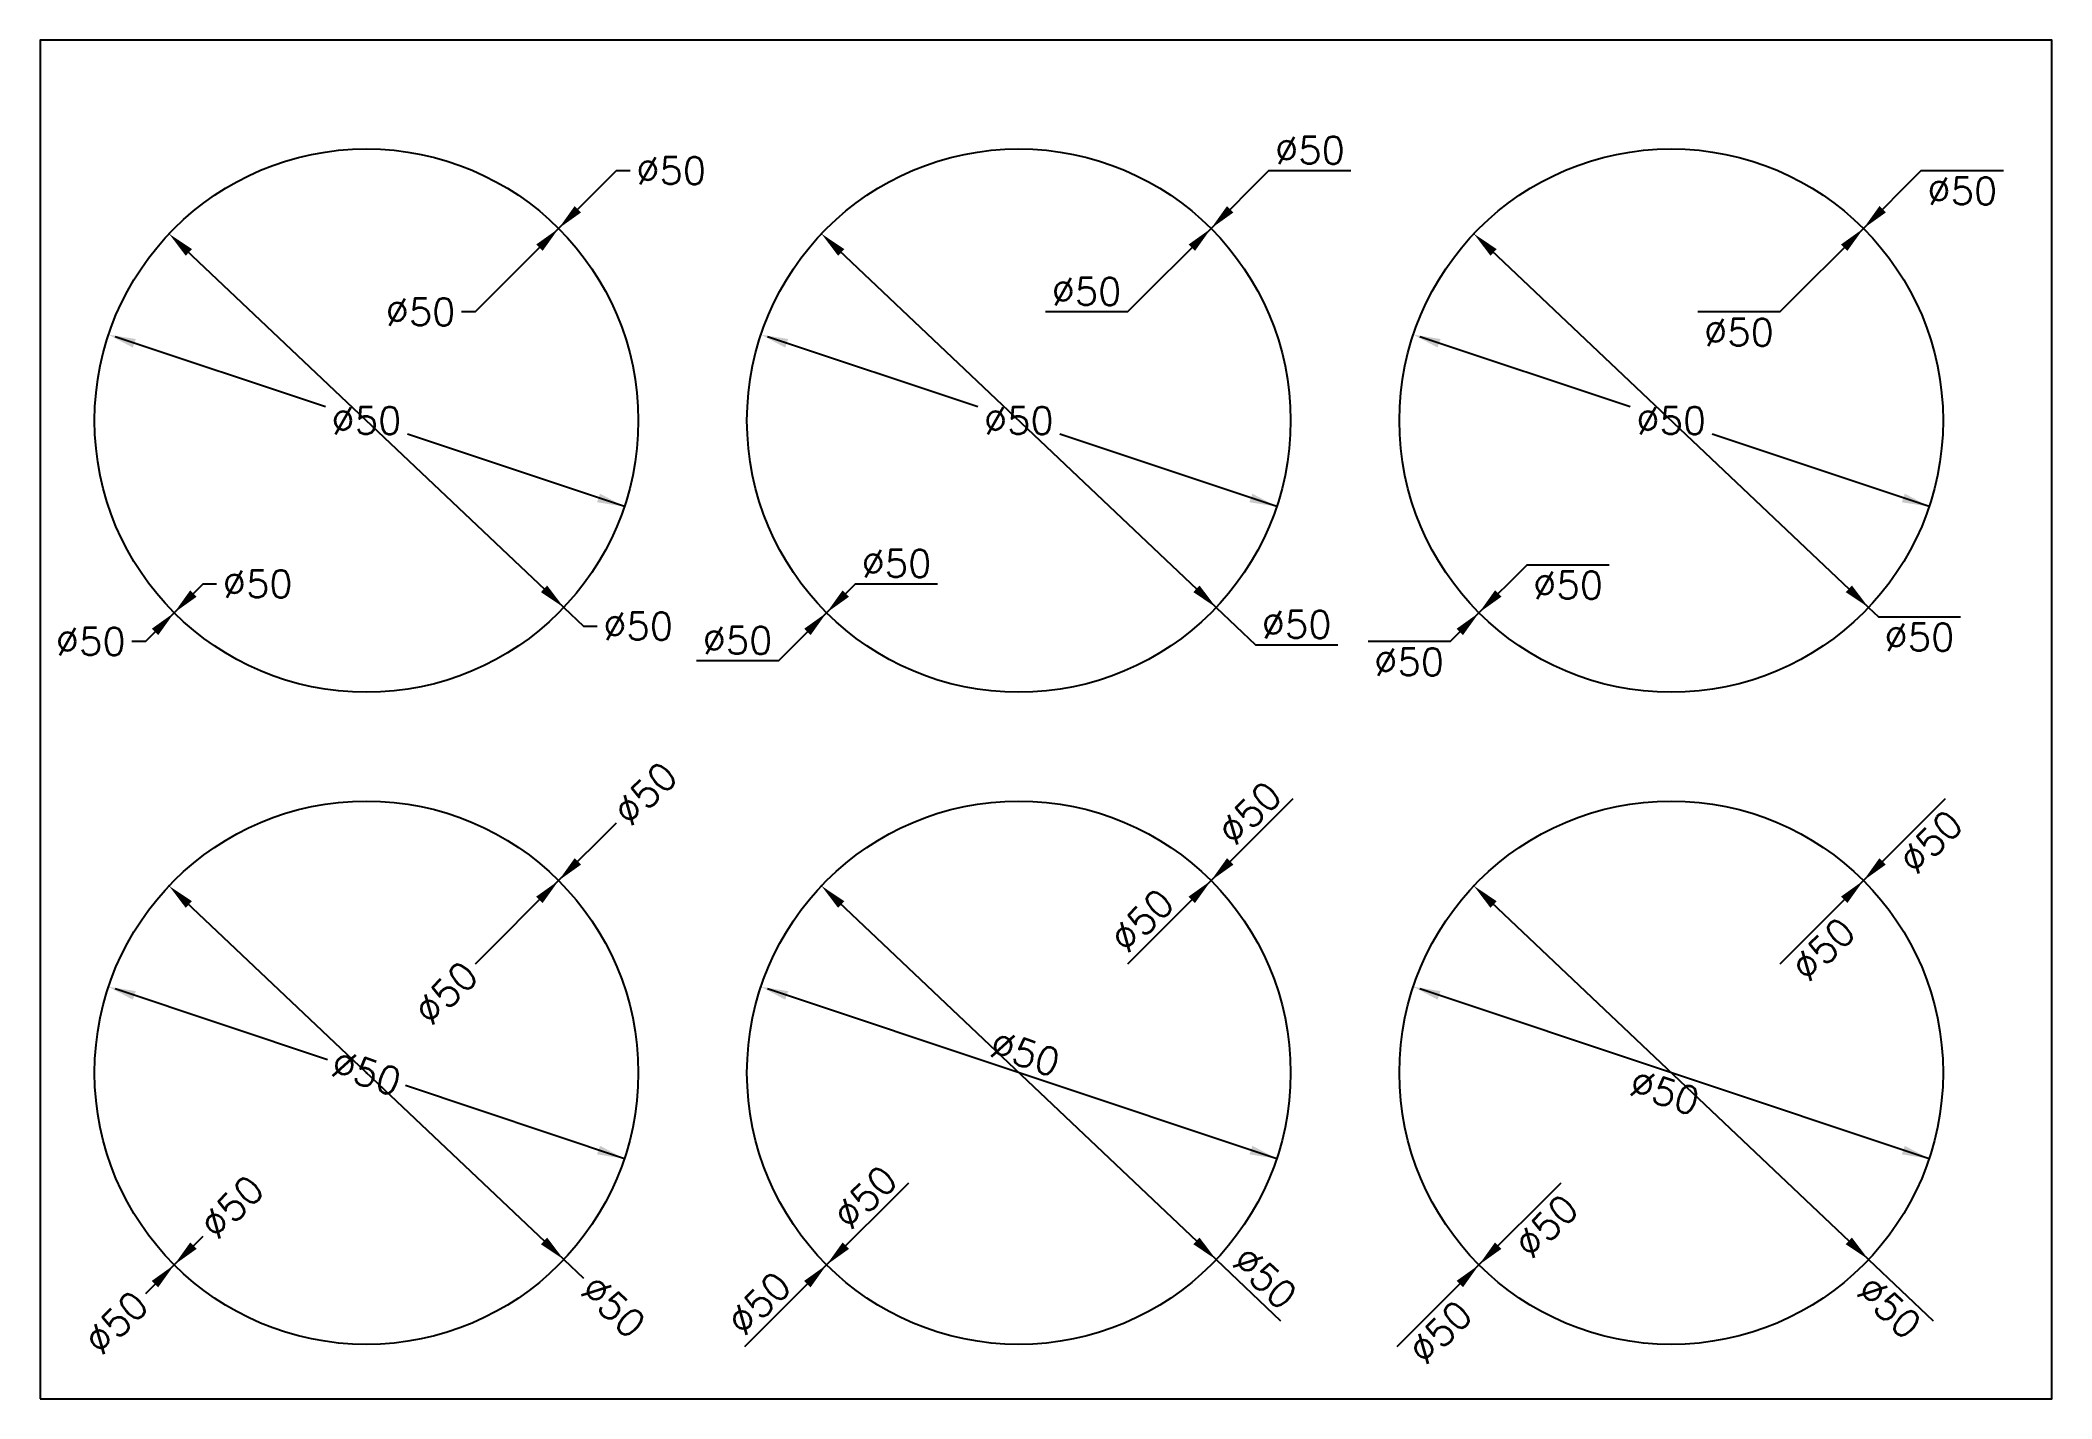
# Model space of a CAD drawing. Extents: x 0 to 185, y 0 to 125.
import ezdxf
from ezdxf.enums import TextEntityAlignment as Align

# ---------------------------------------------------------------- set-up
doc = ezdxf.new("R2010")
doc.units = 0
doc.layers.get('0').update_dxf_attribs({"linetype": 'CONTINUOUS'})
doc.styles.get("Standard").update_dxf_attribs({"font": 'SIMPLEX'})
doc.dimstyles.new('ABOVE', dxfattribs={"dimtxt": 2.5, "dimasz": 2.5, "dimexe": 1.25, "dimexo": 0.625, "dimtad": 1, "dimzin": 0, "dimcen": 2.5, "dimazin": 3, "dimtfac": 1, "dimtmove": 0, "dimatfit": 3})
doc.dimstyles.new('BELOW', dxfattribs={"dimtxt": 2.5, "dimasz": 2.5, "dimexe": 1.25, "dimexo": 0.625, "dimtad": 4, "dimzin": 0, "dimcen": 2.5, "dimazin": 3, "dimtfac": 1, "dimtmove": 0, "dimatfit": 3})
doc.dimstyles.new('BREAK', dxfattribs={"dimtxt": 2.5, "dimasz": 2.5, "dimexe": 1.25, "dimexo": 0.625, "dimtad": 0, "dimzin": 0, "dimcen": 2.5, "dimazin": 3, "dimtfac": 1, "dimtmove": 0, "dimatfit": 3})
doc.dimstyles.new('HORZ-ABOVE', dxfattribs={"dimtxt": 2.5, "dimasz": 2.5, "dimexe": 1.25, "dimexo": 0.625, "dimtad": 1, "dimtih": 1, "dimtoh": 1, "dimzin": 0, "dimcen": 2.5, "dimazin": 3, "dimtfac": 1, "dimtmove": 0, "dimatfit": 3})
doc.dimstyles.new('HORZ-BELOW', dxfattribs={"dimtxt": 2.5, "dimasz": 2.5, "dimexe": 1.25, "dimexo": 0.625, "dimtad": 4, "dimtih": 1, "dimtoh": 1, "dimzin": 0, "dimcen": 2.5, "dimazin": 3, "dimtfac": 1, "dimtmove": 0, "dimatfit": 3})
doc.dimstyles.new('HORZ-BREAK', dxfattribs={"dimtxt": 2.5, "dimasz": 2.5, "dimexe": 1.25, "dimexo": 0.625, "dimtad": 0, "dimtih": 1, "dimtoh": 1, "dimzin": 0, "dimcen": 2.5, "dimazin": 3, "dimtfac": 1, "dimtmove": 0, "dimatfit": 3})

# ---------------------------------------------------------------- blocks, each defined once
blk = doc.blocks.new('*D1')
blk.add_line((12.32233, 12.32233), (14.973981, 14.973981))
blk.add_solid([(14.384725, 13.79547), (13.79547, 14.384725), (12.32233, 12.32233)])
blk.add_text('%%c50', height=2.5, rotation=45).set_placement((17.643309, 17.643309), align=Align.MIDDLE_CENTER)
blk = doc.blocks.new('*D2')
blk.add_line((12.32233, 12.32233), (9.67068, 9.67068))
blk.add_solid([(10.259936, 10.849191), (10.849191, 10.259936), (12.32233, 12.32233)])
blk.add_text('%%c50', height=2.5, rotation=45).set_placement((7.001352, 7.001352), align=Align.MIDDLE_CENTER)
blk = doc.blocks.new('*D3')
blk.add_line((47.67767, 47.67767), (40, 40))
blk.add_solid([(45.615275, 46.20453), (46.20453, 45.615275), (47.67767, 47.67767)])
blk.add_text('%%c50', height=2.5, rotation=45).set_placement((37.330672, 37.330672), align=Align.MIDDLE_CENTER)
blk = doc.blocks.new('*D4')
blk.add_line((47.67767, 47.67767), (53, 53))
blk.add_solid([(49.740064, 49.150809), (49.150809, 49.740064), (47.67767, 47.67767)])
blk.add_text('%%c50', height=2.5, rotation=45).set_placement((55.669328, 55.669328), align=Align.MIDDLE_CENTER)
blk = doc.blocks.new('*D5')
for p, q in [((11.85, 47.19), (11.85, 47.19)), ((48.15, 12.81), (12.3, 46.76)), ((48.15, 12.81), (49.96, 11.09))]:
    blk.add_line(p, q)
blk.add_point((11.85, 47.19))
for points in [[(13.38, 45.17), (13.95, 45.78), (11.85, 47.19)], [(46.62, 14.83), (46.05, 14.22), (48.15, 12.81)]]:
    blk.add_solid(points)
blk.add_text('%%c50', height=2.5, rotation=-43.4518).set_placement((52.7, 8.49), align=Align.MIDDLE_CENTER)
blk = doc.blocks.new('*D6')
for p, q in [((6.28, 37.91), (6.28, 37.91)), ((26.42, 31.19), (6.88, 37.71)), ((53.72, 22.09), (33.58, 28.81)), ((53.72, 22.09), (53.72, 22.09))]:
    blk.add_line(p, q)
blk.add_point((6.28, 37.91))
for points in [[(8.52, 36.72), (8.79, 37.51), (6.28, 37.91)], [(51.48, 23.28), (51.21, 22.49), (53.72, 22.09)]]:
    blk.add_solid(points)
blk.add_text('%%c50', height=2.5, rotation=-18.4349).set_placement((30, 30), align=Align.MIDDLE_CENTER)
blk = doc.blocks.new('*D7')
blk.add_line((72.32233, 12.32233), (79.870695, 19.870695))
blk.add_solid([(74.384725, 13.79547), (73.79547, 14.384725), (72.32233, 12.32233)])
blk.add_text('%%c50', height=2.5, rotation=45).set_placement((75.875542, 18.527193), align=Align.MIDDLE_CENTER)
blk = doc.blocks.new('*D8')
blk.add_line((72.32233, 12.32233), (64.773965, 4.773965))
blk.add_solid([(70.259936, 10.849191), (70.849191, 10.259936), (72.32233, 12.32233)])
blk.add_text('%%c50', height=2.5, rotation=45).set_placement((66.117468, 8.769119), align=Align.MIDDLE_CENTER)
blk = doc.blocks.new('*D9')
blk.add_line((107.67767, 47.67767), (100, 40))
blk.add_solid([(105.615275, 46.20453), (106.20453, 45.615275), (107.67767, 47.67767)])
blk.add_text('%%c50', height=2.5, rotation=45).set_placement((101.343503, 43.995153), align=Align.MIDDLE_CENTER)
blk = doc.blocks.new('*D10')
blk.add_line((107.67767, 47.67767), (115.226035, 55.226035))
blk.add_solid([(109.740064, 49.150809), (109.150809, 49.740064), (107.67767, 47.67767)])
blk.add_text('%%c50', height=2.5, rotation=45).set_placement((111.230881, 53.882532), align=Align.MIDDLE_CENTER)
blk = doc.blocks.new('*D11')
for p, q in [((71.85, 47.19), (71.85, 47.19)), ((108.15, 12.81), (72.3, 46.76)), ((108.15, 12.81), (114.08, 7.18))]:
    blk.add_line(p, q)
blk.add_point((71.85, 47.19))
for points in [[(73.38, 45.17), (73.95, 45.78), (71.85, 47.19)], [(106.62, 14.83), (106.05, 14.22), (108.15, 12.81)]]:
    blk.add_solid(points)
blk.add_text('%%c50', height=2.5, rotation=-43.4518).set_placement((112.63, 11.14), align=Align.MIDDLE_CENTER)
blk = doc.blocks.new('*D12')
for p, q in [((66.28, 37.91), (66.28, 37.91)), ((113.72, 22.09), (66.88, 37.71)), ((113.72, 22.09), (113.72, 22.09))]:
    blk.add_line(p, q)
blk.add_point((66.28, 37.91))
for points in [[(68.52, 36.72), (68.79, 37.51), (66.28, 37.91)], [(111.48, 23.28), (111.21, 22.49), (113.72, 22.09)]]:
    blk.add_solid(points)
blk.add_text('%%c50', height=2.5, rotation=-18.4349).set_placement((90.59, 31.78), align=Align.MIDDLE_CENTER)
blk = doc.blocks.new('*D13')
blk.add_line((132.32233, 12.32233), (139.870695, 19.870695))
blk.add_solid([(134.384725, 13.79547), (133.79547, 14.384725), (132.32233, 12.32233)])
blk.add_text('%%c50', height=2.5, rotation=45).set_placement((138.527193, 15.875542), align=Align.MIDDLE_CENTER)
blk = doc.blocks.new('*D14')
blk.add_line((132.32233, 12.32233), (124.773965, 4.773965))
blk.add_solid([(130.259936, 10.849191), (130.849191, 10.259936), (132.32233, 12.32233)])
blk.add_text('%%c50', height=2.5, rotation=45).set_placement((128.769119, 6.117468), align=Align.MIDDLE_CENTER)
blk = doc.blocks.new('*D15')
blk.add_line((167.67767, 47.67767), (160, 40))
blk.add_solid([(165.615275, 46.20453), (166.20453, 45.615275), (167.67767, 47.67767)])
blk.add_text('%%c50', height=2.5, rotation=45).set_placement((163.995153, 41.343503), align=Align.MIDDLE_CENTER)
blk = doc.blocks.new('*D16')
blk.add_line((167.67767, 47.67767), (175.226035, 55.226035))
blk.add_solid([(169.740064, 49.150809), (169.150809, 49.740064), (167.67767, 47.67767)])
blk.add_text('%%c50', height=2.5, rotation=45).set_placement((173.882532, 51.230881), align=Align.MIDDLE_CENTER)
blk = doc.blocks.new('*D17')
for p, q in [((131.85, 47.19), (131.85, 47.19)), ((168.15, 12.81), (132.3, 46.76)), ((168.15, 12.81), (174.08, 7.18))]:
    blk.add_line(p, q)
blk.add_point((131.85, 47.19))
for points in [[(133.38, 45.17), (133.95, 45.78), (131.85, 47.19)], [(166.62, 14.83), (166.05, 14.22), (168.15, 12.81)]]:
    blk.add_solid(points)
blk.add_text('%%c50', height=2.5, rotation=-43.4518).set_placement((170.05, 8.42), align=Align.MIDDLE_CENTER)
blk = doc.blocks.new('*D18')
for p, q in [((126.28, 37.91), (126.28, 37.91)), ((173.72, 22.09), (126.88, 37.71)), ((173.72, 22.09), (173.72, 22.09))]:
    blk.add_line(p, q)
blk.add_point((126.28, 37.91))
for points in [[(128.52, 36.72), (128.79, 37.51), (126.28, 37.91)], [(171.48, 23.28), (171.21, 22.49), (173.72, 22.09)]]:
    blk.add_solid(points)
blk.add_text('%%c50', height=2.5, rotation=-18.4349).set_placement((149.41, 28.22), align=Align.MIDDLE_CENTER)
blk = doc.blocks.new('*D19')
blk.add_lwpolyline([(12.32233, 72.32233), (14.973981, 74.973981), (16.223981, 74.973981)])
blk.add_solid([(14.384725, 73.79547), (13.79547, 74.384725), (12.32233, 72.32233)])
blk.add_text('%%c50', height=2.5).set_placement((19.998981, 74.973981), align=Align.MIDDLE_CENTER)
blk = doc.blocks.new('*D20')
blk.add_lwpolyline([(12.32233, 72.32233), (9.67068, 69.67068), (8.42068, 69.67068)])
blk.add_solid([(10.259936, 70.849191), (10.849191, 70.259936), (12.32233, 72.32233)])
blk.add_text('%%c50', height=2.5).set_placement((4.64568, 69.67068), align=Align.MIDDLE_CENTER)
blk = doc.blocks.new('*D21')
blk.add_lwpolyline([(47.67767, 107.67767), (40, 100), (38.75, 100)])
blk.add_solid([(45.615275, 106.20453), (46.20453, 105.615275), (47.67767, 107.67767)])
blk.add_text('%%c50', height=2.5).set_placement((34.975, 100), align=Align.MIDDLE_CENTER)
blk = doc.blocks.new('*D22')
blk.add_lwpolyline([(47.67767, 107.67767), (53, 113), (54.25, 113)])
blk.add_solid([(49.740064, 109.150809), (49.150809, 109.740064), (47.67767, 107.67767)])
blk.add_text('%%c50', height=2.5).set_placement((58.025, 113), align=Align.MIDDLE_CENTER)
blk = doc.blocks.new('*D23')
for p, q in [((11.85, 107.19), (11.85, 107.19)), ((48.15, 72.81), (12.3, 106.76))]:
    blk.add_line(p, q)
blk.add_lwpolyline([(48.15, 72.81), (49.96, 71.09), (51.21, 71.09)])
blk.add_point((11.85, 107.19))
for points in [[(13.38, 105.17), (13.95, 105.78), (11.85, 107.19)], [(46.62, 74.83), (46.05, 74.22), (48.15, 72.81)]]:
    blk.add_solid(points)
blk.add_text('%%c50', height=2.5).set_placement((54.99, 71.09), align=Align.MIDDLE_CENTER)
blk = doc.blocks.new('*D24')
for p, q in [((6.28, 97.91), (6.28, 97.91)), ((26.23, 91.26), (6.88, 97.71)), ((53.72, 82.09), (33.77, 88.74)), ((53.72, 82.09), (53.72, 82.09))]:
    blk.add_line(p, q)
blk.add_point((6.28, 97.91))
for points in [[(8.52, 96.72), (8.79, 97.51), (6.28, 97.91)], [(51.48, 83.28), (51.21, 82.49), (53.72, 82.09)]]:
    blk.add_solid(points)
blk.add_text('%%c50', height=2.5).set_placement((30, 90), align=Align.MIDDLE_CENTER)
blk = doc.blocks.new('*D25')
blk.add_lwpolyline([(72.32233, 72.32233), (74.973981, 74.973981), (82.523981, 74.973981)])
blk.add_solid([(74.384725, 73.79547), (73.79547, 74.384725), (72.32233, 72.32233)])
blk.add_text('%%c50', height=2.5).set_placement((78.748981, 76.848981), align=Align.MIDDLE_CENTER)
blk = doc.blocks.new('*D26')
blk.add_lwpolyline([(72.32233, 72.32233), (67.902913, 67.902913), (60.352913, 67.902913)])
blk.add_solid([(70.259936, 70.849191), (70.849191, 70.259936), (72.32233, 72.32233)])
blk.add_text('%%c50', height=2.5).set_placement((64.127913, 69.777913), align=Align.MIDDLE_CENTER)
blk = doc.blocks.new('*D27')
blk.add_lwpolyline([(107.67767, 107.67767), (100, 100), (92.45, 100)])
blk.add_solid([(105.615275, 106.20453), (106.20453, 105.615275), (107.67767, 107.67767)])
blk.add_text('%%c50', height=2.5).set_placement((96.225, 101.875), align=Align.MIDDLE_CENTER)
blk = doc.blocks.new('*D28')
blk.add_lwpolyline([(107.67767, 107.67767), (113, 113), (120.55, 113)])
blk.add_solid([(109.740064, 109.150809), (109.150809, 109.740064), (107.67767, 107.67767)])
blk.add_text('%%c50', height=2.5).set_placement((116.775, 114.875), align=Align.MIDDLE_CENTER)
blk = doc.blocks.new('*D29')
for p, q in [((71.85, 107.19), (71.85, 107.19)), ((108.15, 72.81), (72.3, 106.76))]:
    blk.add_line(p, q)
blk.add_lwpolyline([(108.15, 72.81), (111.78, 69.37), (119.33, 69.37)])
blk.add_point((71.85, 107.19))
for points in [[(73.38, 105.17), (73.95, 105.78), (71.85, 107.19)], [(106.62, 74.83), (106.05, 74.22), (108.15, 72.81)]]:
    blk.add_solid(points)
blk.add_text('%%c50', height=2.5).set_placement((115.55, 71.24), align=Align.MIDDLE_CENTER)
blk = doc.blocks.new('*D30')
for p, q in [((66.28, 97.91), (66.28, 97.91)), ((86.22, 91.26), (66.88, 97.71)), ((113.72, 82.09), (93.78, 88.74)), ((113.72, 82.09), (113.72, 82.09))]:
    blk.add_line(p, q)
blk.add_point((66.28, 97.91))
for points in [[(68.52, 96.72), (68.79, 97.51), (66.28, 97.91)], [(111.48, 83.28), (111.21, 82.49), (113.72, 82.09)]]:
    blk.add_solid(points)
blk.add_text('%%c50', height=2.5).set_placement((90, 90), align=Align.MIDDLE_CENTER)
blk = doc.blocks.new('*D31')
blk.add_lwpolyline([(132.32233, 72.32233), (136.741748, 76.741748), (144.291748, 76.741748)])
blk.add_solid([(134.384725, 73.79547), (133.79547, 74.384725), (132.32233, 72.32233)])
blk.add_text('%%c50', height=2.5).set_placement((140.516748, 74.866748), align=Align.MIDDLE_CENTER)
blk = doc.blocks.new('*D32')
blk.add_lwpolyline([(132.32233, 72.32233), (129.67068, 69.67068), (122.12068, 69.67068)])
blk.add_solid([(130.259936, 70.849191), (130.849191, 70.259936), (132.32233, 72.32233)])
blk.add_text('%%c50', height=2.5).set_placement((125.89568, 67.79568), align=Align.MIDDLE_CENTER)
blk = doc.blocks.new('*D33')
blk.add_lwpolyline([(167.67767, 107.67767), (160, 100), (152.45, 100)])
blk.add_solid([(165.615275, 106.20453), (166.20453, 105.615275), (167.67767, 107.67767)])
blk.add_text('%%c50', height=2.5).set_placement((156.225, 98.125), align=Align.MIDDLE_CENTER)
blk = doc.blocks.new('*D34')
blk.add_lwpolyline([(167.67767, 107.67767), (173, 113), (180.55, 113)])
blk.add_solid([(169.740064, 109.150809), (169.150809, 109.740064), (167.67767, 107.67767)])
blk.add_text('%%c50', height=2.5).set_placement((176.775, 111.125), align=Align.MIDDLE_CENTER)
blk = doc.blocks.new('*D35')
for p, q in [((131.85, 107.19), (131.85, 107.19)), ((168.15, 72.81), (132.3, 106.76))]:
    blk.add_line(p, q)
blk.add_lwpolyline([(168.15, 72.81), (169.06, 71.95), (176.61, 71.95)])
blk.add_point((131.85, 107.19))
for points in [[(133.38, 105.17), (133.95, 105.78), (131.85, 107.19)], [(166.62, 74.83), (166.05, 74.22), (168.15, 72.81)]]:
    blk.add_solid(points)
blk.add_text('%%c50', height=2.5).set_placement((172.83, 70.07), align=Align.MIDDLE_CENTER)
blk = doc.blocks.new('*D36')
for p, q in [((126.28, 97.91), (126.28, 97.91)), ((146.22, 91.26), (126.88, 97.71)), ((173.72, 82.09), (153.78, 88.74)), ((173.72, 82.09), (173.72, 82.09))]:
    blk.add_line(p, q)
blk.add_point((126.28, 97.91))
for points in [[(128.52, 96.72), (128.79, 97.51), (126.28, 97.91)], [(171.48, 83.28), (171.21, 82.49), (173.72, 82.09)]]:
    blk.add_solid(points)
blk.add_text('%%c50', height=2.5).set_placement((150, 90), align=Align.MIDDLE_CENTER)

msp = doc.modelspace()

# ---------------------------------------------------------------- linework, layer by layer
msp.add_lwpolyline([(0, 0), (185, 0), (185, 125), (0, 125)], close=True)
for centre in [(30, 90), (90, 90), (150, 90), (30, 30), (90, 30), (150, 30)]:
    msp.add_circle(centre, 25)
msp.add_point((30, 30))

# ---------------------------------------------------------------- dimensions: what is measured, and where the dimension line sits
for p1, p2, dimstyle, picture, middle in [((72.322, 72.322), (107.678, 107.678), 'HORZ-ABOVE', '*D28', (116.775, 114.875)), ((12.322, 72.322), (47.678, 107.678), 'HORZ-BREAK', '*D22', (58.025, 113)), ((132.322, 72.322), (167.678, 107.678), 'HORZ-BELOW', '*D34', (176.775, 111.125)), ((47.678, 107.678), (12.322, 72.322), 'HORZ-BREAK', '*D20', (4.646, 69.671)), ((47.678, 107.678), (12.322, 72.322), 'HORZ-BREAK', '*D19', (19.999, 74.974)), ((12.322, 72.322), (47.678, 107.678), 'HORZ-BREAK', '*D21', (34.975, 100)), ((107.678, 107.678), (72.322, 72.322), 'HORZ-ABOVE', '*D26', (64.128, 69.778)), ((107.678, 107.678), (72.322, 72.322), 'HORZ-ABOVE', '*D25', (78.749, 76.849)), ((72.322, 72.322), (107.678, 107.678), 'HORZ-ABOVE', '*D27', (96.225, 101.875)), ((167.678, 107.678), (132.322, 72.322), 'HORZ-BELOW', '*D32', (125.896, 67.796)), ((167.678, 107.678), (132.322, 72.322), 'HORZ-BELOW', '*D31', (140.517, 74.867)), ((132.322, 72.322), (167.678, 107.678), 'HORZ-BELOW', '*D33', (156.225, 98.125)), ((11.851, 107.194), (48.149, 72.806), 'HORZ-BREAK', '*D23', (54.989, 71.087)), ((71.851, 107.194), (108.149, 72.806), 'HORZ-ABOVE', '*D29', (115.554, 71.243)), ((131.851, 107.194), (168.149, 72.806), 'HORZ-BELOW', '*D35', (172.831, 70.072)), ((6.283, 97.906), (53.717, 82.094), 'HORZ-BREAK', '*D24', (30, 90)), ((66.283, 97.906), (113.717, 82.094), 'HORZ-ABOVE', '*D30', (90, 90)), ((126.283, 97.906), (173.717, 82.094), 'HORZ-BELOW', '*D36', (150, 90)), ((12.322, 12.322), (47.678, 47.678), 'BREAK', '*D4', (55.669, 55.669)), ((72.322, 12.322), (107.678, 47.678), 'ABOVE', '*D10', (111.231, 53.883)), ((132.322, 12.322), (167.678, 47.678), 'BELOW', '*D16', (173.883, 51.231)), ((47.678, 47.678), (12.322, 12.322), 'BREAK', '*D2', (7.001, 7.001)), ((11.851, 47.194), (48.149, 12.806), 'BREAK', '*D5', (52.704, 8.491)), ((47.678, 47.678), (12.322, 12.322), 'BREAK', '*D1', (17.643, 17.643)), ((12.322, 12.322), (47.678, 47.678), 'BREAK', '*D3', (37.331, 37.331)), ((107.678, 47.678), (72.322, 12.322), 'ABOVE', '*D8', (66.117, 8.769)), ((71.851, 47.194), (108.149, 12.806), 'ABOVE', '*D11', (112.633, 11.141)), ((107.678, 47.678), (72.322, 12.322), 'ABOVE', '*D7', (75.876, 18.527)), ((72.322, 12.322), (107.678, 47.678), 'ABOVE', '*D9', (101.344, 43.995)), ((167.678, 47.678), (132.322, 12.322), 'BELOW', '*D14', (128.769, 6.117)), ((131.851, 47.194), (168.149, 12.806), 'BELOW', '*D17', (170.053, 8.419)), ((167.678, 47.678), (132.322, 12.322), 'BELOW', '*D13', (138.527, 15.876)), ((132.322, 12.322), (167.678, 47.678), 'BELOW', '*D15', (163.995, 41.344)), ((6.283, 37.906), (53.717, 22.094), 'BREAK', '*D6', (30, 30)), ((66.283, 37.906), (113.717, 22.094), 'ABOVE', '*D12', (90.593, 31.779)), ((126.283, 37.906), (173.717, 22.094), 'BELOW', '*D18', (149.407, 28.221))]:
    dim = msp.add_diameter_dim_2p(p1=p1, p2=p2, dimstyle=dimstyle)
    dim.commit()
    dim.dimension.update_dxf_attribs({"geometry": picture, "text_midpoint": middle})

doc.saveas('drawing.dxf')
